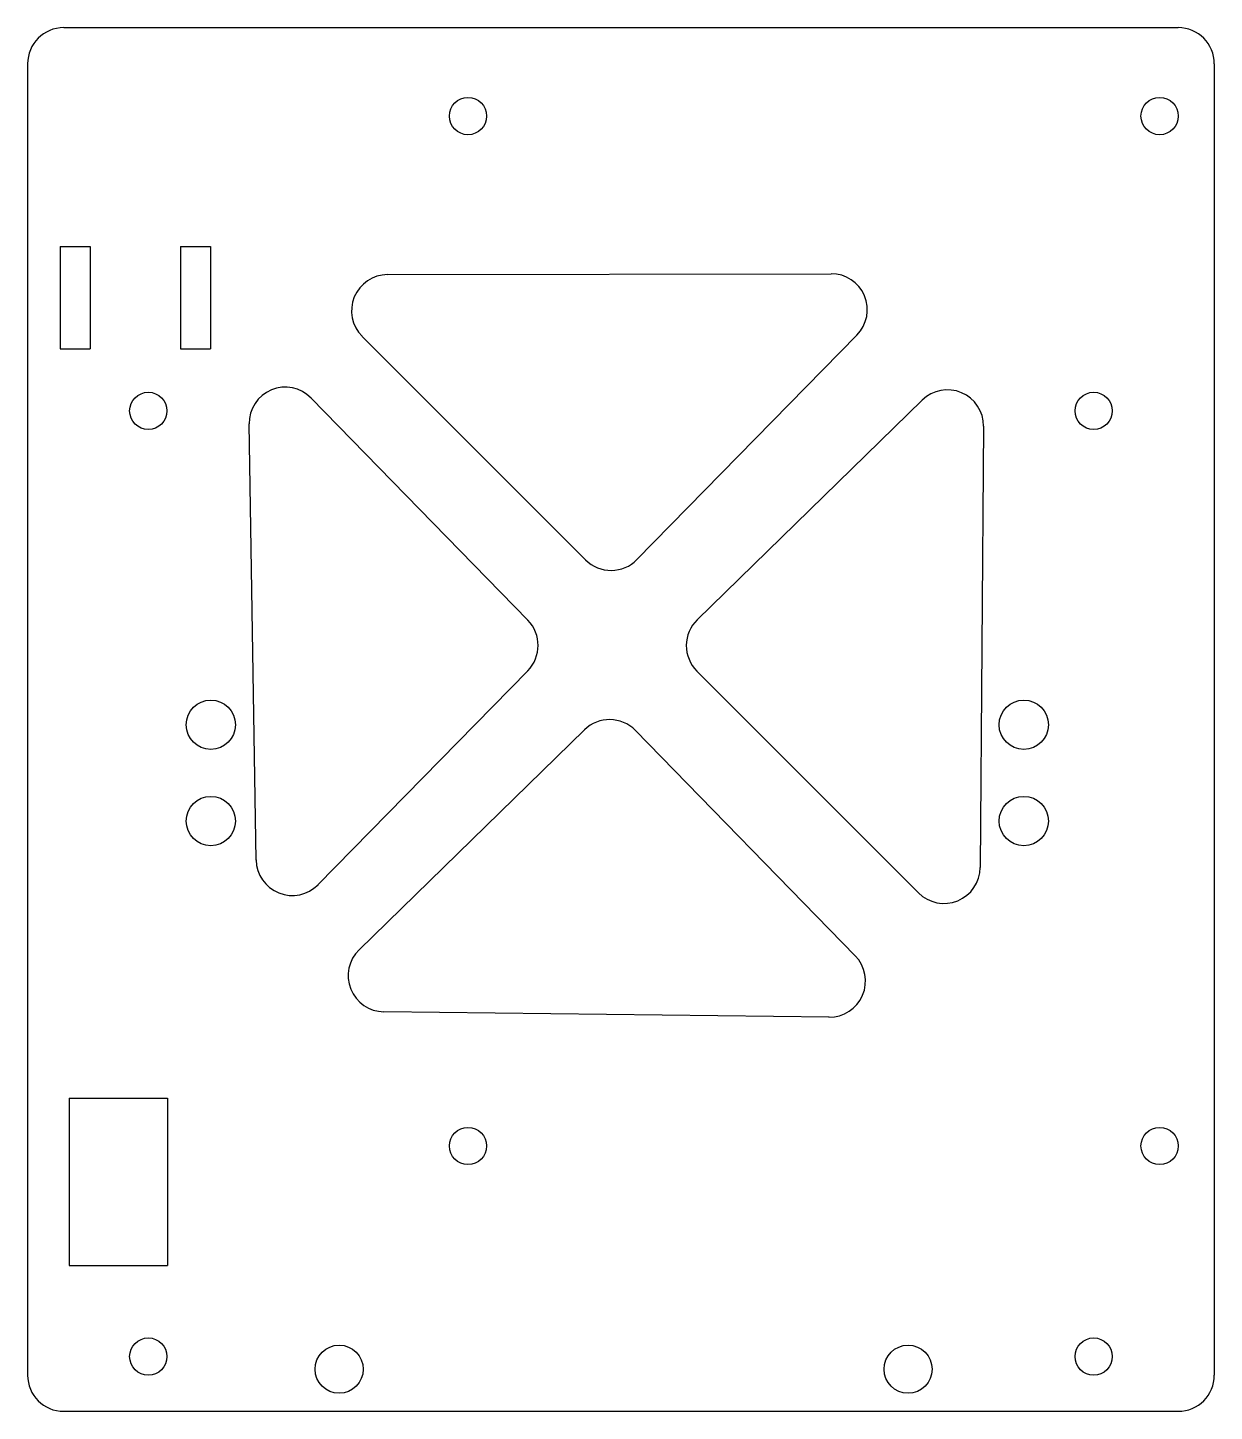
# Model space of a CAD drawing. Extents: x 203 to 301, y 50 to 165.
import ezdxf

# ---------------------------------------------------------------- set-up
doc = ezdxf.new("R2010")
doc.units = 0
doc.header["$LTSCALE"] = 12.7
doc.layers.add('VISIBLE', color=7, linetype='CONTINUOUS')

msp = doc.modelspace()

# ---------------------------------------------------------------- linework, layer by layer
at = {"layer": 'VISIBLE'}
for p, q in [((205.82, 165.06), (298.48, 165.06)), ((202.82, 162.06), (202.82, 53.06)), ((301.48, 162.06), (301.48, 53.06)), ((205.53, 146.87), (208.03, 146.87)), ((205.53, 146.87), (205.53, 138.37)), ((208.03, 146.87), (208.03, 138.37)), ((215.53, 146.87), (218.03, 146.87)), ((215.53, 146.87), (215.53, 138.37)), ((218.03, 146.87), (218.03, 138.37)), ((232.74, 144.53), (269.62, 144.61)), ((230.63, 139.4), (249.2, 120.83)), ((271.77, 139.51), (253.47, 120.85)), ((205.53, 138.37), (208.03, 138.37)), ((215.53, 138.37), (218.03, 138.37)), ((226.39, 134.27), (244.41, 115.81)), ((277.19, 134.11), (258.48, 115.85)), ((221.82, 95.88), (221.24, 132.13)), ((282.29, 131.94), (282.01, 95.25)), ((244.41, 111.61), (226.96, 93.83)), ((258.45, 111.58), (276.88, 93.15)), ((249.11, 106.7), (230.38, 88.42)), ((253.35, 106.65), (271.63, 87.92)), ((269.45, 82.82), (232.44, 83.27)), ((206.26, 76.09), (214.46, 76.09)), ((206.26, 76.09), (206.26, 62.19)), ((214.46, 76.09), (214.46, 62.19)), ((206.26, 62.19), (214.46, 62.19)), ((205.82, 50.06), (298.48, 50.06))]:
    msp.add_line(p, q, dxfattribs=at)
for centre, radius in [((239.43, 157.71), 1.55), ((296.93, 157.71), 1.55), ((212.85, 133.21), 1.55), ((291.45, 133.21), 1.55), ((218.05, 107.12), 2.05), ((285.64, 107.12), 2.05), ((218.05, 99.12), 2.05), ((285.64, 99.12), 2.05), ((239.43, 72.11), 1.55), ((296.93, 72.11), 1.55), ((212.85, 54.61), 1.55), ((228.72, 53.56), 2), ((276.02, 53.56), 2), ((291.45, 54.61), 1.55)]:
    msp.add_circle(centre, radius, dxfattribs=at)
for centre, start, end in [((205.82, 162.06), 90, 180), ((298.48, 162.06), 0, 90), ((232.75, 141.53), 90.136, 225.0005), ((269.63, 141.61), 315.5542, 90.136), ((224.24, 132.18), 44.3019, 180.9175), ((279.29, 131.96), 359.5582, 134.3019), ((251.33, 122.95), 225.0005, 315.5542), ((242.26, 113.71), 315.5542, 44.3019), ((260.58, 113.7), 134.3019, 225.0005), ((251.2, 104.55), 44.3019, 134.3019), ((224.82, 95.93), 180.9175, 315.5542), ((279.01, 95.27), 225.0005, 359.5582), ((232.47, 86.27), 134.3019, 269.3019), ((269.48, 85.82), 269.3019, 44.3019), ((205.82, 53.06), 180, 270), ((298.48, 53.06), 270, 0)]:
    msp.add_arc(centre, 3, start, end, dxfattribs=at)

doc.saveas('drawing.dxf')
